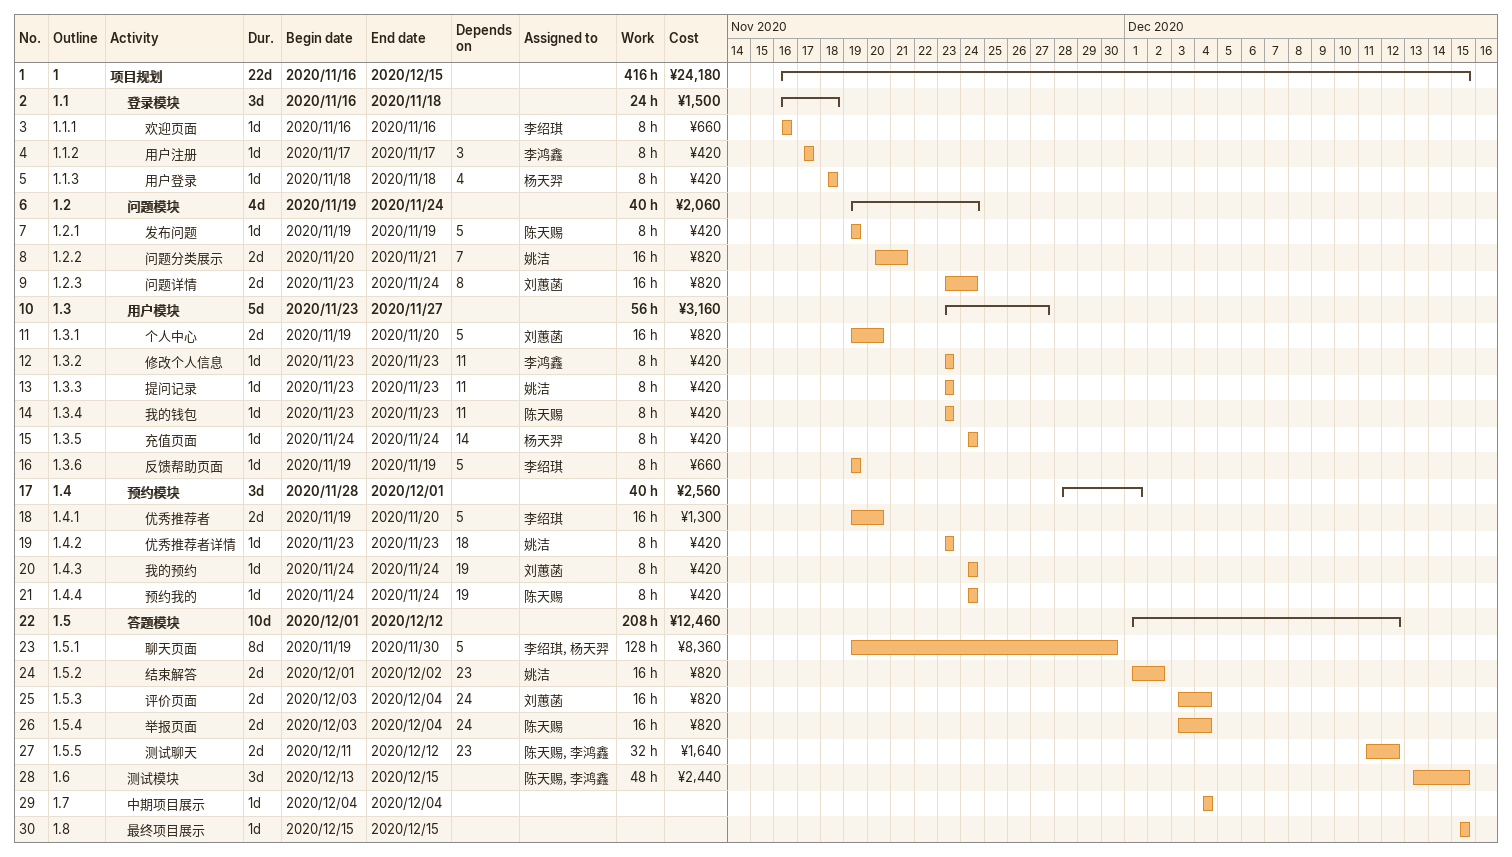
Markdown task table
| ID | WBS | Task | Duration | Start | Finish | Predecessors | Resources | Work (h) | Cost (¥) |
|---|---|---|---|---|---|---|---|---|---|
| 1 | 1 | **项目规划** | 22d | 2020-11-16 | 2020-12-15 |  |  | 416 | 24180 |
| 2 | 1.1 | **登录模块** | 3d | 2020-11-16 | 2020-11-18 |  |  | 24 | 1500 |
| 3 | 1.1.1 | 欢迎页面 | 1d | 2020-11-16 | 2020-11-16 |  | 李绍琪 | 8 | 660 |
| 4 | 1.1.2 | 用户注册 | 1d | 2020-11-17 | 2020-11-17 | 3 | 李鸿鑫 | 8 | 420 |
| 5 | 1.1.3 | 用户登录 | 1d | 2020-11-18 | 2020-11-18 | 4 | 杨天羿 | 8 | 420 |
| 6 | 1.2 | **问题模块** | 4d | 2020-11-19 | 2020-11-24 |  |  | 40 | 2060 |
| 7 | 1.2.1 | 发布问题 | 1d | 2020-11-19 | 2020-11-19 | 5 | 陈天赐 | 8 | 420 |
| 8 | 1.2.2 | 问题分类展示 | 2d | 2020-11-20 | 2020-11-21 | 7 | 姚洁 | 16 | 820 |
| 9 | 1.2.3 | 问题详情 | 2d | 2020-11-23 | 2020-11-24 | 8 | 刘蕙菡 | 16 | 820 |
| 10 | 1.3 | **用户模块** | 5d | 2020-11-23 | 2020-11-27 |  |  | 56 | 3160 |
| 11 | 1.3.1 | 个人中心 | 2d | 2020-11-19 | 2020-11-20 | 5 | 刘蕙菡 | 16 | 820 |
| 12 | 1.3.2 | 修改个人信息 | 1d | 2020-11-23 | 2020-11-23 | 11 | 李鸿鑫 | 8 | 420 |
| 13 | 1.3.3 | 提问记录 | 1d | 2020-11-23 | 2020-11-23 | 11 | 姚洁 | 8 | 420 |
| 14 | 1.3.4 | 我的钱包 | 1d | 2020-11-23 | 2020-11-23 | 11 | 陈天赐 | 8 | 420 |
| 15 | 1.3.5 | 充值页面 | 1d | 2020-11-24 | 2020-11-24 | 14 | 杨天羿 | 8 | 420 |
| 16 | 1.3.6 | 反馈帮助页面 | 1d | 2020-11-19 | 2020-11-19 | 5 | 李绍琪 | 8 | 660 |
| 17 | 1.4 | **预约模块** | 3d | 2020-11-28 | 2020-12-01 |  |  | 40 | 2560 |
| 18 | 1.4.1 | 优秀推荐者 | 2d | 2020-11-19 | 2020-11-20 | 5 | 李绍琪 | 16 | 1300 |
| 19 | 1.4.2 | 优秀推荐者详情 | 1d | 2020-11-23 | 2020-11-23 | 18 | 姚洁 | 8 | 420 |
| 20 | 1.4.3 | 我的预约 | 1d | 2020-11-24 | 2020-11-24 | 19 | 刘蕙菡 | 8 | 420 |
| 21 | 1.4.4 | 预约我的 | 1d | 2020-11-24 | 2020-11-24 | 19 | 陈天赐 | 8 | 420 |
| 22 | 1.5 | **答题模块** | 10d | 2020-12-01 | 2020-12-12 |  |  | 208 | 12460 |
| 23 | 1.5.1 | 聊天页面 | 8d | 2020-11-19 | 2020-11-30 | 5 | 李绍琪, 杨天羿 | 128 | 8360 |
| 24 | 1.5.2 | 结束解答 | 2d | 2020-12-01 | 2020-12-02 | 23 | 姚洁 | 16 | 820 |
| 25 | 1.5.3 | 评价页面 | 2d | 2020-12-03 | 2020-12-04 | 24 | 刘蕙菡 | 16 | 820 |
| 26 | 1.5.4 | 举报页面 | 2d | 2020-12-03 | 2020-12-04 | 24 | 陈天赐 | 16 | 820 |
| 27 | 1.5.5 | 测试聊天 | 2d | 2020-12-11 | 2020-12-12 | 23 | 陈天赐, 李鸿鑫 | 32 | 1640 |
| 28 | 1.6 | 测试模块 | 3d | 2020-12-13 | 2020-12-15 |  | 陈天赐, 李鸿鑫 | 48 | 2440 |
| 29 | 1.7 | 中期项目展示 | 1d | 2020-12-04 | 2020-12-04 |  |  |  |  |
| 30 | 1.8 | 最终项目展示 | 1d | 2020-12-15 | 2020-12-15 |  |  |  |  |
